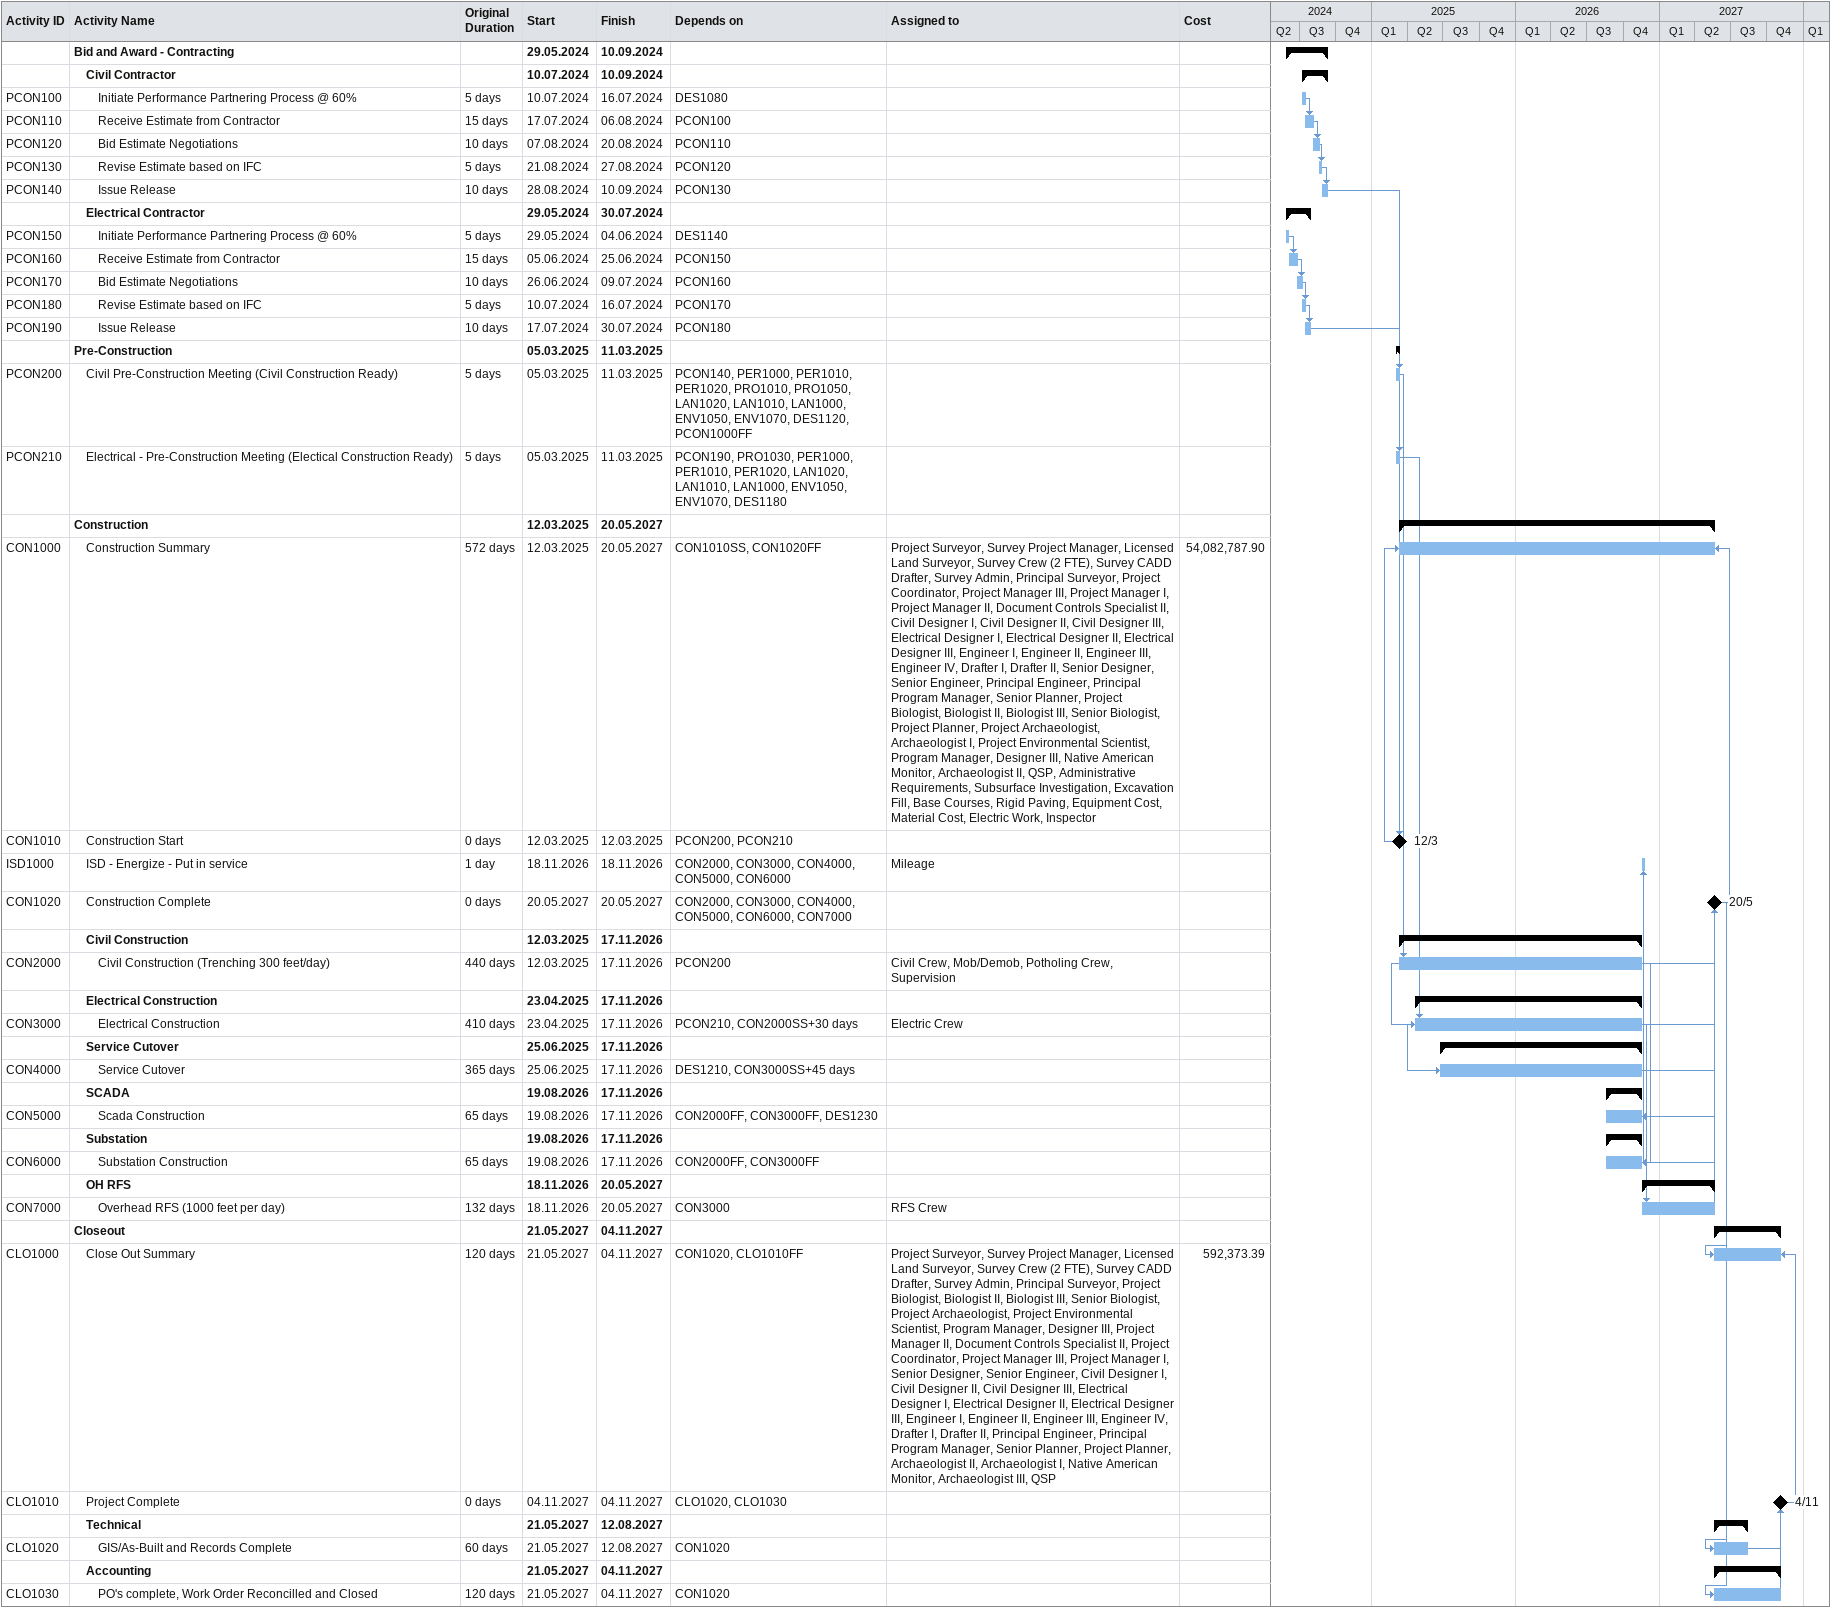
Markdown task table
| ID | Level | Task | Original duration | Start | Finish | Predecessors | Resources | Cost |
|---|---|---|---|---|---|---|---|---|
|  | 1 | **Bid and Award - Contracting** |  | 2024-05-29 | 2024-09-10 |  |  |  |
|  | 2 | **Civil Contractor** |  | 2024-07-10 | 2024-09-10 |  |  |  |
| PCON100 | 3 | Initiate Performance Partnering Process @ 60% | 5d | 2024-07-10 | 2024-07-16 | DES1080 |  |  |
| PCON110 | 3 | Receive Estimate from Contractor | 15d | 2024-07-17 | 2024-08-06 | PCON100 |  |  |
| PCON120 | 3 | Bid Estimate Negotiations | 10d | 2024-08-07 | 2024-08-20 | PCON110 |  |  |
| PCON130 | 3 | Revise Estimate based on IFC | 5d | 2024-08-21 | 2024-08-27 | PCON120 |  |  |
| PCON140 | 3 | Issue Release | 10d | 2024-08-28 | 2024-09-10 | PCON130 |  |  |
|  | 2 | **Electrical Contractor** |  | 2024-05-29 | 2024-07-30 |  |  |  |
| PCON150 | 3 | Initiate Performance Partnering Process @ 60% | 5d | 2024-05-29 | 2024-06-04 | DES1140 |  |  |
| PCON160 | 3 | Receive Estimate from Contractor | 15d | 2024-06-05 | 2024-06-25 | PCON150 |  |  |
| PCON170 | 3 | Bid Estimate Negotiations | 10d | 2024-06-26 | 2024-07-09 | PCON160 |  |  |
| PCON180 | 3 | Revise Estimate based on IFC | 5d | 2024-07-10 | 2024-07-16 | PCON170 |  |  |
| PCON190 | 3 | Issue Release | 10d | 2024-07-17 | 2024-07-30 | PCON180 |  |  |
|  | 1 | **Pre-Construction** |  | 2025-03-05 | 2025-03-11 |  |  |  |
| PCON200 | 2 | Civil Pre-Construction Meeting (Civil Construction Ready) | 5d | 2025-03-05 | 2025-03-11 | PCON140, PER1000, PER1010, PER1020, PRO1010, PRO1050, LAN1020, LAN1010, LAN1000, ENV1050, ENV1070, DES1120, PCON1000FF |  |  |
| PCON210 | 2 | Electrical - Pre-Construction Meeting (Electical Construction Ready) | 5d | 2025-03-05 | 2025-03-11 | PCON190, PRO1030, PER1000, PER1010, PER1020, LAN1020, LAN1010, LAN1000, ENV1050, ENV1070, DES1180 |  |  |
|  | 1 | **Construction** |  | 2025-03-12 | 2027-05-20 |  |  |  |
| CON1000 | 2 | Construction Summary | 572d | 2025-03-12 | 2027-05-20 | CON1010SS, CON1020FF | Project Surveyor, Survey Project Manager, Licensed Land Surveyor, Survey Crew (2 FTE), Survey CADD Drafter, Survey Admin, Principal Surveyor, Project Coordinator, Project Manager III, Project Manager I, Project Manager II, Document Controls Specialist II, Civil Designer I, Civil Designer II, Civil Designer III, Electrical Designer I, Electrical Designer II, Electrical Designer III, Engineer I, Engineer II, Engineer III, Engineer IV, Drafter I, Drafter II, Senior Designer, Senior Engineer, Principal Engineer, Principal Program Manager, Senior Planner, Project Biologist, Biologist II, Biologist III, Senior Biologist, Project Planner, Project Archaeologist, Archaeologist I, Project Environmental Scientist, Program Manager, Designer III, Native American Monitor, Archaeologist II, QSP, Administrative Requirements, Subsurface Investigation, Excavation Fill, Base Courses, Rigid Paving, Equipment Cost, Material Cost, Electric Work, Inspector | 54082787.90 |
| CON1010 | 2 | Construction Start | 0d | 2025-03-12 | 2025-03-12 | PCON200, PCON210 |  |  |
| ISD1000 | 2 | ISD - Energize - Put in service | 1d | 2026-11-18 | 2026-11-18 | CON2000, CON3000, CON4000, CON5000, CON6000 | Mileage |  |
| CON1020 | 2 | Construction Complete | 0d | 2027-05-20 | 2027-05-20 | CON2000, CON3000, CON4000, CON5000, CON6000, CON7000 |  |  |
|  | 2 | **Civil Construction** |  | 2025-03-12 | 2026-11-17 |  |  |  |
| CON2000 | 3 | Civil Construction (Trenching 300 feet/day) | 440d | 2025-03-12 | 2026-11-17 | PCON200 | Civil Crew, Mob/Demob, Potholing Crew, Supervision |  |
|  | 2 | **Electrical Construction** |  | 2025-04-23 | 2026-11-17 |  |  |  |
| CON3000 | 3 | Electrical Construction | 410d | 2025-04-23 | 2026-11-17 | PCON210, CON2000SS+30d | Electric Crew |  |
|  | 2 | **Service Cutover** |  | 2025-06-25 | 2026-11-17 |  |  |  |
| CON4000 | 3 | Service Cutover | 365d | 2025-06-25 | 2026-11-17 | DES1210, CON3000SS+45d |  |  |
|  | 2 | **SCADA** |  | 2026-08-19 | 2026-11-17 |  |  |  |
| CON5000 | 3 | Scada Construction | 65d | 2026-08-19 | 2026-11-17 | CON2000FF, CON3000FF, DES1230 |  |  |
|  | 2 | **Substation** |  | 2026-08-19 | 2026-11-17 |  |  |  |
| CON6000 | 3 | Substation Construction | 65d | 2026-08-19 | 2026-11-17 | CON2000FF, CON3000FF |  |  |
|  | 2 | **OH RFS** |  | 2026-11-18 | 2027-05-20 |  |  |  |
| CON7000 | 3 | Overhead RFS (1000 feet per day) | 132d | 2026-11-18 | 2027-05-20 | CON3000 | RFS Crew |  |
|  | 1 | **Closeout** |  | 2027-05-21 | 2027-11-04 |  |  |  |
| CLO1000 | 2 | Close Out Summary | 120d | 2027-05-21 | 2027-11-04 | CON1020, CLO1010FF | Project Surveyor, Survey Project Manager, Licensed Land Surveyor, Survey Crew (2 FTE), Survey CADD Drafter, Survey Admin, Principal Surveyor, Project Biologist, Biologist II, Biologist III, Senior Biologist, Project Archaeologist, Project Environmental Scientist, Program Manager, Designer III, Project Manager II, Document Controls Specialist II, Project Coordinator, Project Manager III, Project Manager I, Senior Designer, Senior Engineer, Civil Designer I, Civil Designer II, Civil Designer III, Electrical Designer I, Electrical Designer II, Electrical Designer III, Engineer I, Engineer II, Engineer III, Engineer IV, Drafter I, Drafter II, Principal Engineer, Principal Program Manager, Senior Planner, Project Planner, Archaeologist II, Archaeologist I, Native American Monitor, Archaeologist III, QSP | 592373.39 |
| CLO1010 | 2 | Project Complete | 0d | 2027-11-04 | 2027-11-04 | CLO1020, CLO1030 |  |  |
|  | 2 | **Technical** |  | 2027-05-21 | 2027-08-12 |  |  |  |
| CLO1020 | 3 | GIS/As-Built and Records Complete | 60d | 2027-05-21 | 2027-08-12 | CON1020 |  |  |
|  | 2 | **Accounting** |  | 2027-05-21 | 2027-11-04 |  |  |  |
| CLO1030 | 3 | PO's complete, Work Order Reconcilled and Closed | 120d | 2027-05-21 | 2027-11-04 | CON1020 |  |  |
